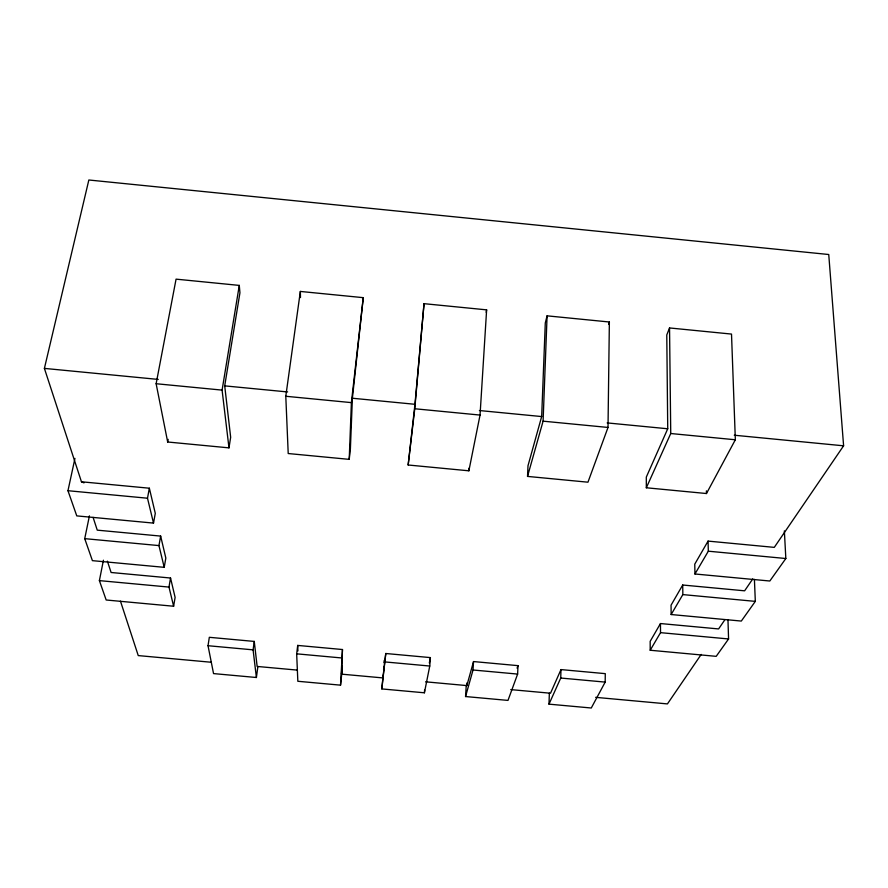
<?xml version="1.0" encoding="UTF-8"?>
<svg xmlns="http://www.w3.org/2000/svg" width="888" height="888" viewBox="0 0 888 888"><rect width="100%" height="100%" fill="white"/><g stroke="black" fill="none" stroke-linecap="round" stroke-linejoin="round"><path stroke-width="1.33" d="M608.014 427.45L609.368 322L547.086 315.839L545.288 322.954L541.669 416.561L527.994 465.756L527.528 476.412L587.956 482.195L608.014 427.45L543.09 421.167L527.528 476.412M549.35 693.117L548.995 704.151L591.275 708.002L605.183 682.106L605.283 673.648L560.983 669.585L550.505 693.228L510.755 689.599M548.995 704.151L560.739 678.032L560.983 669.585M543.09 421.167L547.086 315.839M340.537 685.159L342.479 649.528L297.702 645.421L296.67 653.834L297.835 681.274L340.537 685.159L342.28 668.664M349.217 459.362L351.393 402.619L363.259 297.658L300.355 291.442L285.792 396.27L288.212 453.535L349.217 459.362L350.394 448.74L352.392 398.235L363.259 297.658M382.906 677.921L383.161 675.213L381.829 688.922L424.397 692.795L429.759 666.033L430.391 657.597L385.769 653.501L382.906 677.921L341.514 674.147L342.479 649.528M466.233 685.536L465.556 696.547L507.98 700.41L517.626 674.081L517.993 665.645L473.526 661.56L466.844 685.591L425.585 681.818M465.556 696.547L473.026 669.996L473.526 661.56M466.844 685.591L467.01 682.872M480.042 415.073L486.624 309.856L424.031 303.674L414.962 404.295L408.158 465.001L468.875 470.807L480.042 415.073L414.774 408.758L408.158 465.001M468.875 470.807L469.042 468.143M424.397 692.795L424.608 690.043M414.774 408.758L424.031 303.674M383.583 669.663L383.838 666.921M384.215 662.792L384.46 660.039M383.649 669.785L383.894 667.066M384.271 662.992L384.515 660.284M381.829 688.922L385.769 653.501M341.514 674.147L342.368 666M297.347 670.107L257.143 666.444L254.257 641.425L209.324 637.307L208.025 645.72L213.542 673.592L256.399 677.5L257.886 666.511M256.399 677.5L253.091 649.85L254.257 641.425M228.982 447.863L230.658 437.262L224.708 385.869L239.938 292.796L239.283 285.403L176.068 279.143L156.133 383.727L167.677 442.002L228.982 447.863L222.089 390.11L239.283 285.403M103.43 560.217L99.389 580.619L106.172 599.999L173.626 606.238L175.114 597.391L170.54 578.021L111.1 572.494L107.393 561.161M173.626 606.238L168.986 587.079L170.54 578.021M89.422 515.861L84.726 538.65L92.408 560.65L164.213 567.332L165.834 558.064L160.65 536.086L97.258 530.147L93.096 517.382M164.213 567.332L158.952 545.587L160.65 536.086M74.947 458.386L67.965 490.709L76.768 515.884L153.513 523.099L155.289 513.353L149.351 488.211L81.452 481.784L44.4 368.398L88.844 179.998L828.748 254.512L843.6 445.809L774.28 547.374L708.069 541.103L694.76 564.158L694.949 573.981L769.818 581.018L785.836 558.519L784.359 530.88M167.677 442.002L168.165 439.36M486.18 312.254L486.624 309.856M153.513 523.099L147.497 498.212L149.351 488.211M429.326 662.981L430.391 657.597M608.602 324.353L609.368 322M517.082 668.153L517.993 665.645M669.541 327.95L666.777 334.954L667.732 428.771L646.309 477.1L646.331 487.778L706.471 493.528L735.342 439.771L731.512 334.077L669.541 327.95L670.74 433.522L646.331 487.778M724.797 619.868L718.603 628.937L660.461 623.543L650.171 641.347L650.205 650.249L716.194 656.343L728.571 638.96L727.971 619.746M752.78 578.876L744.621 590.82L682.706 585.014L671.051 605.194L671.15 614.529L741.314 621.067L755.322 601.376L754.412 579.387M650.205 650.249L660.528 632.656L660.461 623.543M671.15 614.529L682.85 594.594L682.706 585.014M694.949 573.981L708.324 551.193L708.069 541.103M701.209 654.434L667.443 703.907L595.648 697.346M208.025 645.72L253.091 649.85M296.67 653.834L341.58 657.953M385.004 661.937L429.759 666.033M473.026 669.996L517.626 674.081M560.739 678.032L605.183 682.106M211.422 662.27L138.251 655.588L120.457 601.143M84.726 538.65L158.952 545.587M682.85 594.594L755.322 601.376M99.389 580.619L168.986 587.079M660.528 632.656L728.571 638.96M67.965 490.709L147.497 498.212M708.324 551.193L785.836 558.519M44.4 368.398L158.231 379.42M224.708 385.869L287.612 391.952M352.392 398.235L414.962 404.295M479.409 410.534L541.669 416.561M607.17 422.91L667.732 428.771M734.265 435.22L843.6 445.809M156.133 383.727L222.089 390.11M285.792 396.27L351.393 402.619M670.74 433.522L735.342 439.771M81.452 481.784L84.005 482.872M297.702 645.421L297.924 650.937M706.404 490.853L706.471 493.528M300.355 291.442L300.488 297.558"/></g></svg>
